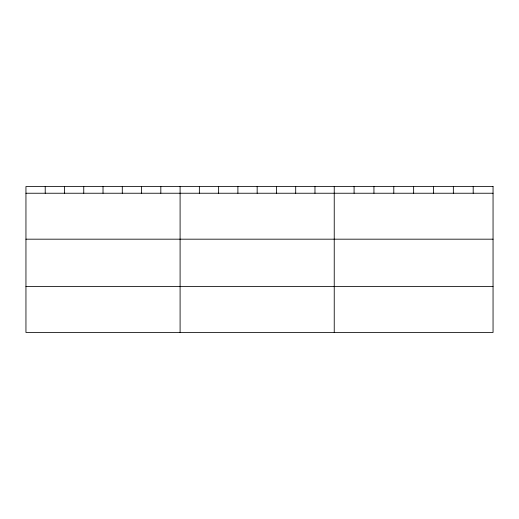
<?xml version="1.0" encoding="UTF-8"?>
<svg xmlns="http://www.w3.org/2000/svg" width="519" height="519" viewBox="0 0 519 519"><rect width="100%" height="100%" fill="white"/><g stroke="black" fill="none" stroke-linecap="round" stroke-linejoin="round"><path stroke-width="0.78" d="M25.95 193.237L493.05 193.237M25.95 239.181L493.05 239.181M25.95 286.52L493.05 286.52M473.198 186.529L473.198 193.237M453.346 186.529L453.346 193.237M433.495 186.529L433.495 193.237M413.643 186.529L413.643 193.237M393.791 186.529L393.791 193.237M373.94 186.529L373.94 193.237M354.088 186.529L354.088 193.237M334.236 186.529L334.236 332.471M314.968 186.529L314.968 193.237M295.7 186.529L295.7 193.237M276.432 186.529L276.432 193.237M257.165 186.529L257.165 193.237M237.897 186.529L237.897 193.237M218.629 186.529L218.629 193.237M199.361 186.529L199.361 193.237M180.093 186.529L180.093 332.471M160.825 186.529L160.825 193.237M141.557 186.529L141.557 193.237M122.289 186.529L122.289 193.237M103.022 186.529L103.022 193.237M83.754 186.529L83.754 193.237M64.486 186.529L64.486 193.237M45.218 186.529L45.218 193.237M493.05 186.529L25.95 186.529L25.95 332.471L493.05 332.471L493.05 186.529"/></g></svg>
